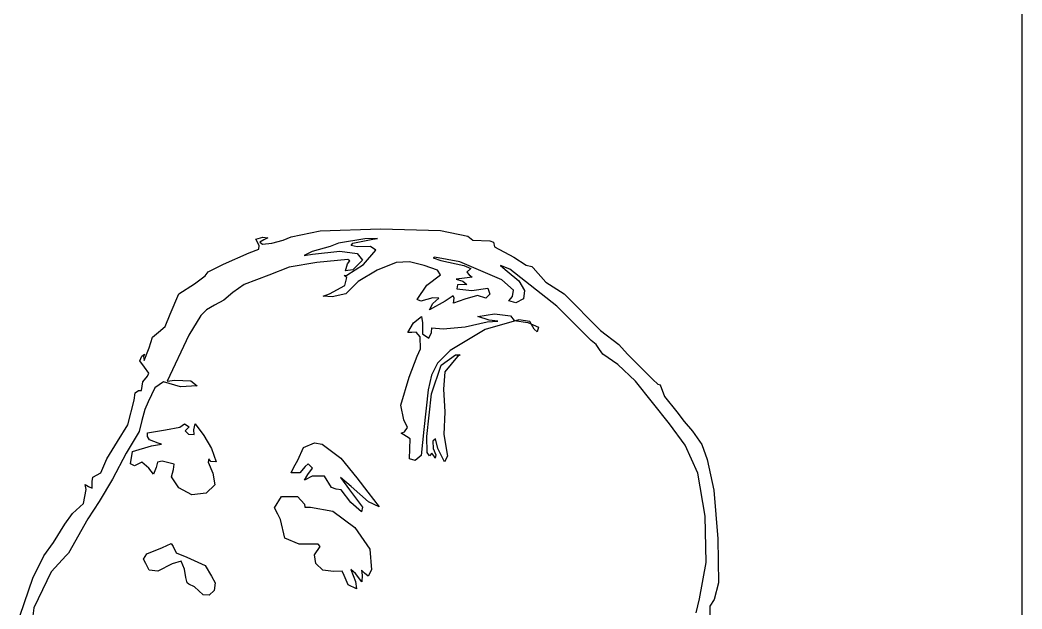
# Model space of a CAD drawing. Header units: centimetres. Extents: x 0 to 27.5, y -5.9 to 8.
# Drawn here: x 24.304 to 27.456, y 2.321 to 4.172 of the extents above; entities that cross this region are included whole.
import ezdxf

# ---------------------------------------------------------------- set-up
doc = ezdxf.new("R2010")
doc.units = ezdxf.units.CM
doc.header["$MEASUREMENT"] = 0
doc.layers.add('digi3 v3_Sketch1', color=7, linetype='Continuous')

msp = doc.modelspace()

# ---------------------------------------------------------------- linework, layer by layer
at = {"layer": 'digi3 v3_Sketch1'}
for p, q in [((27.4556, 7), (27.4556, -5.8698)), ((25.1563, 3.491), (25.2475, 3.509)), ((25.2475, 3.509), (25.438, 3.5155)), ((25.438, 3.5155), (25.6265, 3.5102)), ((25.6265, 3.5102), (25.7119, 3.4927)), ((25.0459, 3.4831), (25.0673, 3.4895)), ((25.0561, 3.4631), (25.0459, 3.4831)), ((25.0705, 3.4813), (25.0579, 3.4741)), ((25.0579, 3.4741), (25.0664, 3.468)), ((25.0664, 3.468), (25.0955, 3.4711)), ((25.0673, 3.4895), (25.0832, 3.4878)), ((25.0832, 3.4878), (25.0705, 3.4813)), ((25.0955, 3.4711), (25.1311, 3.4801)), ((25.1311, 3.4801), (25.1563, 3.491)), ((25.3056, 3.4711), (25.2791, 3.4604)), ((25.3886, 3.4847), (25.3056, 3.4711)), ((25.345, 3.4633), (25.3506, 3.4704)), ((25.3506, 3.4704), (25.4132, 3.4834)), ((25.4286, 3.4855), (25.3886, 3.4847)), ((25.4132, 3.4834), (25.4286, 3.4855)), ((25.7119, 3.4927), (25.7285, 3.4801)), ((25.7285, 3.4801), (25.7816, 3.4783)), ((25.7816, 3.4783), (25.7932, 3.4738)), ((25.7932, 3.4738), (25.7967, 3.4591)), ((24.9441, 3.4049), (25.0248, 3.4404)), ((25.0248, 3.4404), (25.0554, 3.4518)), ((25.0554, 3.4518), (25.0561, 3.4631)), ((25.2227, 3.445), (25.1977, 3.4324)), ((25.1977, 3.4324), (25.224, 3.4362)), ((25.2791, 3.4604), (25.2227, 3.445)), ((25.224, 3.4362), (25.3097, 3.4453)), ((25.3097, 3.4453), (25.3645, 3.4381)), ((25.3639, 3.4592), (25.345, 3.4633)), ((25.4057, 3.4599), (25.3639, 3.4592)), ((25.3645, 3.4381), (25.3808, 3.4177)), ((25.3842, 3.4038), (25.423, 3.4486)), ((25.423, 3.4486), (25.4057, 3.4599)), ((25.7967, 3.4591), (25.8576, 3.4271)), ((24.8957, 3.3807), (24.9441, 3.4049)), ((25.2371, 3.4099), (25.1501, 3.3952)), ((25.3353, 3.4194), (25.2371, 3.4099)), ((25.328, 3.3837), (25.3334, 3.4054)), ((25.3334, 3.4054), (25.3413, 3.4156)), ((25.3413, 3.4156), (25.3353, 3.4194)), ((25.3808, 3.4177), (25.3509, 3.3868)), ((25.4867, 3.4101), (25.4268, 3.3863)), ((25.5286, 3.412), (25.4867, 3.4101)), ((25.5755, 3.4003), (25.5286, 3.412)), ((25.6075, 3.4262), (25.6032, 3.4241)), ((25.6032, 3.4241), (25.6273, 3.4157)), ((25.687, 3.4121), (25.6075, 3.4262)), ((25.6273, 3.4157), (25.6995, 3.4008)), ((25.8189, 3.3554), (25.687, 3.4121)), ((25.8576, 3.4271), (25.8956, 3.4015)), ((24.8856, 3.3678), (24.8957, 3.3807)), ((25.1501, 3.3952), (25.0867, 3.37)), ((25.3509, 3.3868), (25.328, 3.3837)), ((25.3317, 3.3706), (25.3842, 3.4038)), ((25.4268, 3.3863), (25.3679, 3.3502)), ((25.6167, 3.3854), (25.5755, 3.4003)), ((25.6261, 3.3708), (25.6167, 3.3854)), ((25.6995, 3.4008), (25.7214, 3.3908)), ((25.7214, 3.3908), (25.7094, 3.38)), ((25.7094, 3.38), (25.7169, 3.3708)), ((25.8151, 3.4001), (25.8364, 3.3823)), ((25.8445, 3.3891), (25.8151, 3.4001)), ((25.8364, 3.3823), (25.8725, 3.3524)), ((25.9925, 3.2731), (25.8445, 3.3891)), ((25.8956, 3.4015), (25.9133, 3.397)), ((25.9133, 3.397), (25.9175, 3.3931)), ((25.9175, 3.3931), (25.9579, 3.3484)), ((24.8036, 3.3113), (24.8521, 3.3428)), ((24.8521, 3.3428), (24.8856, 3.3678)), ((25.0867, 3.37), (25.0084, 3.3409)), ((25.3238, 3.3689), (25.3317, 3.3706)), ((25.3313, 3.3624), (25.3238, 3.3689)), ((25.3256, 3.3375), (25.3313, 3.3624)), ((25.3679, 3.3502), (25.3287, 3.3113)), ((25.5834, 3.3384), (25.6261, 3.3708)), ((25.7019, 3.3603), (25.6752, 3.3577)), ((25.6752, 3.3577), (25.697, 3.3509)), ((25.7093, 3.3411), (25.6799, 3.3396)), ((25.697, 3.3509), (25.7093, 3.3411)), ((25.7265, 3.3635), (25.7019, 3.3603)), ((25.7169, 3.3708), (25.7265, 3.3635)), ((25.8565, 3.3232), (25.8189, 3.3554)), ((25.8725, 3.3524), (25.8903, 3.3215)), ((25.9579, 3.3484), (26.0159, 3.311)), ((24.776, 3.248), (24.8036, 3.3113)), ((24.9733, 3.316), (24.9449, 3.2911)), ((25.0084, 3.3409), (24.9733, 3.316)), ((25.2574, 3.3038), (25.2774, 3.3113)), ((25.2774, 3.3113), (25.3256, 3.3375)), ((25.3287, 3.3113), (25.2857, 3.3019)), ((25.5526, 3.2937), (25.5834, 3.3384)), ((25.6799, 3.3396), (25.6779, 3.3273)), ((25.6779, 3.3273), (25.7249, 3.322)), ((25.7249, 3.322), (25.7749, 3.329)), ((25.7816, 3.3104), (25.7691, 3.2978)), ((25.7749, 3.329), (25.7816, 3.3104)), ((25.8527, 3.3032), (25.8565, 3.3232)), ((25.8903, 3.3215), (25.888, 3.2962)), ((26.0159, 3.311), (26.1301, 3.1963)), ((24.9449, 3.2911), (24.9154, 3.2762)), ((25.2857, 3.3019), (25.2574, 3.3038)), ((25.565, 3.2881), (25.5526, 3.2937)), ((25.6024, 3.2988), (25.565, 3.2881)), ((25.6406, 3.288), (25.5915, 3.2615)), ((25.5915, 3.2615), (25.6024, 3.2809)), ((25.621, 3.2975), (25.6024, 3.2988)), ((25.6024, 3.2809), (25.621, 3.2975)), ((25.6661, 3.3047), (25.6406, 3.288)), ((25.6692, 3.298), (25.6661, 3.3047)), ((25.6675, 3.2824), (25.6692, 3.298)), ((25.7032, 3.2943), (25.6675, 3.2824)), ((25.7433, 3.3059), (25.7032, 3.2943)), ((25.7691, 3.2978), (25.7433, 3.3059)), ((25.8419, 3.2893), (25.8527, 3.3032)), ((25.8637, 3.283), (25.8419, 3.2893)), ((25.888, 3.2962), (25.8637, 3.283)), ((24.7607, 3.209), (24.776, 3.248)), ((24.8905, 3.2612), (24.872, 3.2438)), ((24.9154, 3.2762), (24.8905, 3.2612)), ((25.7436, 3.2398), (25.7968, 3.2482)), ((25.7968, 3.2482), (25.8466, 3.2418)), ((26.1002, 3.1645), (25.9925, 3.2731)), ((24.872, 3.2438), (24.8344, 3.1816)), ((25.5232, 3.1896), (25.5413, 3.2199)), ((25.5413, 3.2199), (25.5668, 3.2404)), ((25.5668, 3.2404), (25.5694, 3.2205)), ((25.5694, 3.2205), (25.5698, 3.1858)), ((25.7037, 3.2074), (25.7736, 3.2231)), ((25.7791, 3.2287), (25.7436, 3.2398)), ((25.8733, 3.23), (25.7669, 3.1992)), ((25.7736, 3.2231), (25.8064, 3.2251)), ((25.8064, 3.2251), (25.7791, 3.2287)), ((25.8466, 3.2418), (25.8579, 3.2276)), ((25.8579, 3.2276), (25.9008, 3.2214)), ((25.9079, 3.2244), (25.8733, 3.23)), ((25.9008, 3.2214), (25.9345, 3.2065)), ((25.921, 3.2006), (25.9079, 3.2244)), ((24.7204, 3.1752), (24.7398, 3.191)), ((24.7398, 3.191), (24.7607, 3.209)), ((25.5361, 3.1903), (25.5232, 3.1896)), ((25.55, 3.1906), (25.5361, 3.1903)), ((25.5624, 3.1759), (25.55, 3.1906)), ((25.5698, 3.1858), (25.5892, 3.1716)), ((25.5892, 3.1716), (25.5978, 3.1903)), ((25.5978, 3.1903), (25.5996, 3.2047)), ((25.5996, 3.2047), (25.6343, 3.2011)), ((25.6343, 3.2011), (25.7037, 3.2074)), ((25.7669, 3.1992), (25.6568, 3.1328)), ((25.9306, 3.1916), (25.921, 3.2006)), ((25.9345, 3.2065), (25.9306, 3.1916)), ((26.1301, 3.1963), (26.1871, 3.1521)), ((24.7102, 3.1421), (24.7204, 3.1752)), ((24.8344, 3.1816), (24.7661, 3.0372)), ((25.563, 3.1383), (25.5624, 3.1759)), ((26.1162, 3.1517), (26.1002, 3.1645)), ((26.1871, 3.1521), (26.2146, 3.122)), ((24.6867, 3.1152), (24.6952, 3.1217)), ((24.6952, 3.1217), (24.6923, 3.1144)), ((24.6945, 3.102), (24.7102, 3.1421)), ((25.5526, 3.1152), (25.563, 3.1383)), ((25.6568, 3.1328), (25.6175, 3.094)), ((26.1265, 3.1368), (26.1162, 3.1517)), ((26.1371, 3.1219), (26.1265, 3.1368)), ((26.1841, 3.0892), (26.1371, 3.1219)), ((26.2146, 3.122), (26.259, 3.0773)), ((24.681, 3.1013), (24.6867, 3.1152)), ((24.6956, 3.0806), (24.681, 3.1013)), ((24.6923, 3.1144), (24.6945, 3.102)), ((25.5281, 3.049), (25.5526, 3.1152)), ((25.6175, 3.094), (25.5979, 3.0555)), ((25.6287, 3.0868), (25.6731, 3.1192)), ((25.6796, 3.1141), (25.6397, 3.0665)), ((25.6731, 3.1192), (25.6883, 3.1195)), ((25.6883, 3.1195), (25.6796, 3.1141)), ((26.2396, 3.0366), (26.1841, 3.0892)), ((24.7092, 3.0617), (24.6956, 3.0806)), ((24.7042, 3.0524), (24.7092, 3.0617)), ((25.5976, 2.9974), (25.6287, 3.0868)), ((25.6397, 3.0665), (25.6355, 3.0118)), ((26.259, 3.0773), (26.2944, 3.0422)), ((24.6861, 3.008), (24.6904, 3.0347)), ((24.6904, 3.0347), (24.7042, 3.0524)), ((24.755, 3.0346), (24.7276, 3.0164)), ((24.8084, 3.0192), (24.755, 3.0346)), ((24.7661, 3.0372), (24.7908, 3.0397)), ((24.7908, 3.0397), (24.8405, 3.0379)), ((24.8405, 3.0379), (24.8606, 3.0223)), ((25.502, 2.9619), (25.5281, 3.049)), ((25.5979, 3.0555), (25.5872, 3.0096)), ((26.3467, 2.9028), (26.2396, 3.0366)), ((26.2944, 3.0422), (26.3103, 3.0279)), ((26.3103, 3.0279), (26.3174, 3.0255)), ((24.6624, 2.9775), (24.6654, 3.0005)), ((24.6654, 3.0005), (24.6765, 3.0074)), ((24.6765, 3.0074), (24.6861, 3.008)), ((24.7276, 3.0164), (24.7063, 2.9718)), ((24.8606, 3.0223), (24.8084, 3.0192)), ((25.5872, 3.0096), (25.5739, 2.8851)), ((25.5831, 2.8627), (25.5976, 2.9974)), ((25.6355, 3.0118), (25.6405, 2.9401)), ((26.3174, 3.0255), (26.3309, 2.9891)), ((24.6423, 2.9001), (24.6624, 2.9775)), ((24.7063, 2.9718), (24.6964, 2.9476)), ((26.3309, 2.9891), (26.3696, 2.9409)), ((24.6964, 2.9476), (24.6864, 2.9128)), ((25.5106, 2.9152), (25.502, 2.9619)), ((25.6405, 2.9401), (25.6365, 2.8694)), ((26.3696, 2.9409), (26.393, 2.9102)), ((24.6103, 2.847), (24.6423, 2.9001)), ((24.6864, 2.9128), (24.678, 2.8789)), ((24.8059, 2.8924), (24.8208, 2.9028)), ((24.8208, 2.9028), (24.8354, 2.8938)), ((24.8504, 2.8837), (24.8544, 2.9028)), ((24.8544, 2.9028), (24.8818, 2.8665)), ((25.5227, 2.8915), (25.5106, 2.9152)), ((26.3957, 2.8356), (26.3467, 2.9028)), ((26.393, 2.9102), (26.4188, 2.8795)), ((24.678, 2.8789), (24.6378, 2.8111)), ((24.7042, 2.8748), (24.761, 2.8843)), ((24.7049, 2.863), (24.7042, 2.8748)), ((24.761, 2.8843), (24.8059, 2.8924)), ((24.8354, 2.8938), (24.8236, 2.8805)), ((24.8236, 2.8805), (24.8339, 2.8706)), ((24.8339, 2.8706), (24.8511, 2.8693)), ((24.8511, 2.8693), (24.8504, 2.8837)), ((25.5028, 2.8735), (25.5128, 2.8779)), ((25.5191, 2.863), (25.5028, 2.8735)), ((25.5128, 2.8779), (25.5227, 2.8915)), ((25.5739, 2.8851), (25.5653, 2.8029)), ((25.6365, 2.8694), (25.6484, 2.8008)), ((26.4188, 2.8795), (26.4487, 2.8375)), ((24.5768, 2.7923), (24.6103, 2.847)), ((24.7113, 2.853), (24.7049, 2.863)), ((24.7381, 2.8415), (24.7113, 2.853)), ((24.7173, 2.834), (24.7492, 2.8388)), ((24.7492, 2.8388), (24.7381, 2.8415)), ((24.8818, 2.8665), (24.9056, 2.8251)), ((25.1953, 2.8282), (25.2296, 2.8426)), ((25.2296, 2.8426), (25.2544, 2.8384)), ((25.2544, 2.8384), (25.313, 2.7948)), ((25.5311, 2.8554), (25.5191, 2.863)), ((25.5302, 2.8246), (25.5311, 2.8554)), ((25.584, 2.8122), (25.5831, 2.8627)), ((25.6103, 2.8556), (25.6027, 2.8481)), ((25.6027, 2.8481), (25.6037, 2.8248)), ((25.6176, 2.8257), (25.6103, 2.8556)), ((26.4487, 2.8375), (26.4654, 2.7903)), ((24.6378, 2.8111), (24.5942, 2.7286)), ((24.6512, 2.7772), (24.6576, 2.8153)), ((24.6576, 2.8153), (24.7173, 2.834)), ((24.9056, 2.8251), (24.9203, 2.7832)), ((25.1774, 2.7891), (25.1953, 2.8282)), ((25.5293, 2.7927), (25.5302, 2.8246)), ((25.5302, 2.8246), (25.5302, 2.8246)), ((25.5914, 2.8019), (25.584, 2.8122)), ((25.5994, 2.8105), (25.5914, 2.8019)), ((25.6054, 2.8019), (25.5994, 2.8105)), ((25.6037, 2.8248), (25.6116, 2.8049)), ((25.6176, 2.8257), (25.6176, 2.8257)), ((25.6392, 2.7834), (25.6176, 2.8257)), ((26.4358, 2.7481), (26.3957, 2.8356)), ((24.5576, 2.7489), (24.5768, 2.7923)), ((24.6635, 2.7709), (24.6512, 2.7772)), ((24.687, 2.7828), (24.6635, 2.7709)), ((24.7092, 2.7634), (24.687, 2.7828)), ((24.7357, 2.7828), (24.732, 2.7659)), ((24.7511, 2.7854), (24.7357, 2.7828)), ((24.789, 2.7756), (24.7511, 2.7854)), ((24.7863, 2.7588), (24.789, 2.7756)), ((24.8975, 2.7925), (24.8957, 2.7828)), ((24.8957, 2.7828), (24.9101, 2.7479)), ((24.9044, 2.7848), (24.8975, 2.7925)), ((24.9203, 2.7832), (24.9044, 2.7848)), ((25.1652, 2.7667), (25.1774, 2.7891)), ((25.2096, 2.7768), (25.2004, 2.7688)), ((25.2233, 2.7633), (25.2096, 2.7768)), ((25.313, 2.7948), (25.3635, 2.7331)), ((25.5463, 2.7873), (25.5293, 2.7927)), ((25.5653, 2.8029), (25.5463, 2.7873)), ((25.6097, 2.7952), (25.6054, 2.8019)), ((25.6116, 2.8049), (25.6097, 2.7952)), ((25.6484, 2.8008), (25.6392, 2.7834)), ((26.4654, 2.7903), (26.4861, 2.6939)), ((24.5332, 2.7351), (24.5576, 2.7489)), ((24.7236, 2.7441), (24.7092, 2.7634)), ((24.732, 2.7659), (24.7236, 2.7441)), ((24.7807, 2.736), (24.7863, 2.7588)), ((24.9101, 2.7479), (24.917, 2.7106)), ((25.1567, 2.7487), (25.1652, 2.7667)), ((25.1842, 2.7485), (25.1567, 2.7487)), ((25.2004, 2.7688), (25.1842, 2.7485)), ((25.1989, 2.7256), (25.2089, 2.7433)), ((25.2089, 2.7433), (25.2233, 2.7633)), ((26.4593, 2.6121), (26.4358, 2.7481)), ((24.5113, 2.6966), (24.5083, 2.7123)), ((24.5083, 2.7123), (24.5194, 2.706)), ((24.5307, 2.721), (24.5332, 2.7351)), ((24.531, 2.7007), (24.5307, 2.721)), ((24.5942, 2.7286), (24.5525, 2.6589)), ((24.8032, 2.702), (24.7807, 2.736)), ((25.2232, 2.7378), (25.1989, 2.7256)), ((25.261, 2.7382), (25.2232, 2.7378)), ((25.2838, 2.7026), (25.261, 2.7382)), ((25.3456, 2.7062), (25.3116, 2.7336)), ((25.3116, 2.7336), (25.3399, 2.6958)), ((25.3635, 2.7331), (25.3983, 2.6881)), ((24.503, 2.652), (24.5113, 2.6966)), ((24.5194, 2.706), (24.531, 2.7007)), ((24.8032, 2.702), (24.8032, 2.702)), ((24.8446, 2.6795), (24.8032, 2.702)), ((24.8888, 2.6851), (24.8446, 2.6795)), ((24.917, 2.7106), (24.8888, 2.6851)), ((25.2987, 2.6973), (25.2838, 2.7026)), ((25.3137, 2.6953), (25.2987, 2.6973)), ((25.3447, 2.6558), (25.3137, 2.6953)), ((25.3399, 2.6958), (25.3813, 2.641)), ((25.4002, 2.6571), (25.3456, 2.7062)), ((25.3983, 2.6881), (25.4332, 2.6423)), ((26.4861, 2.6939), (26.4991, 2.5414)), ((24.4684, 2.6214), (24.503, 2.652)), ((24.5525, 2.6589), (24.5174, 2.6041)), ((25.1046, 2.6386), (25.1265, 2.6746)), ((25.1265, 2.6746), (25.1769, 2.6747)), ((25.1769, 2.6747), (25.1984, 2.6505)), ((25.1984, 2.6505), (25.1997, 2.6407)), ((25.3779, 2.6259), (25.3447, 2.6558)), ((25.3447, 2.6558), (25.3447, 2.6558)), ((25.4332, 2.6423), (25.4002, 2.6571)), ((24.4447, 2.5879), (24.4684, 2.6214)), ((25.1145, 2.619), (25.1046, 2.6386)), ((25.1231, 2.6022), (25.1145, 2.619)), ((25.1997, 2.6407), (25.2178, 2.6413)), ((25.2178, 2.6413), (25.2879, 2.6279)), ((25.2879, 2.6279), (25.3566, 2.5769)), ((25.3813, 2.641), (25.3779, 2.6259)), ((24.4087, 2.5294), (24.4447, 2.5879)), ((24.5174, 2.6041), (24.4559, 2.4961)), ((25.1362, 2.5436), (25.1231, 2.6022)), ((26.4625, 2.4671), (26.4593, 2.6121)), ((25.3566, 2.5769), (25.4038, 2.5087)), ((24.3781, 2.4881), (24.4087, 2.5294)), ((24.7514, 2.5145), (24.7794, 2.527)), ((24.7794, 2.527), (24.7852, 2.5174)), ((25.1818, 2.5247), (25.1362, 2.5436)), ((25.2412, 2.5248), (25.1818, 2.5247)), ((25.2482, 2.5169), (25.2412, 2.5248)), ((26.4991, 2.5414), (26.5007, 2.4035)), ((24.4559, 2.4961), (24.4491, 2.4886)), ((24.6925, 2.4777), (24.703, 2.4944)), ((24.703, 2.4944), (24.7514, 2.5145)), ((24.7852, 2.5174), (24.7946, 2.4975)), ((24.7946, 2.4975), (24.8283, 2.4834)), ((25.2302, 2.4915), (25.2482, 2.5169)), ((25.2344, 2.4638), (25.2302, 2.4915)), ((25.4038, 2.5087), (25.4098, 2.4439)), ((24.3443, 2.4173), (24.3781, 2.4881)), ((24.4491, 2.4886), (24.402, 2.4373)), ((24.6991, 2.4641), (24.6925, 2.4777)), ((24.7103, 2.4432), (24.6991, 2.4641)), ((24.7819, 2.4627), (24.7374, 2.4401)), ((24.8104, 2.4716), (24.7819, 2.4627)), ((24.8211, 2.4457), (24.8104, 2.4716)), ((24.8283, 2.4834), (24.8857, 2.4575)), ((25.256, 2.443), (25.2344, 2.4638)), ((26.4416, 2.3529), (26.4625, 2.4671)), ((24.402, 2.4373), (24.3476, 2.3248)), ((24.7374, 2.4401), (24.7103, 2.4432)), ((24.8256, 2.4201), (24.8211, 2.4457)), ((24.8857, 2.4575), (24.9055, 2.4242)), ((25.2901, 2.4382), (25.256, 2.443)), ((25.3171, 2.4392), (25.2901, 2.4382)), ((25.3236, 2.4263), (25.3171, 2.4392)), ((25.3592, 2.4324), (25.3439, 2.4446)), ((25.3439, 2.4446), (25.359, 2.4072)), ((25.3792, 2.406), (25.3592, 2.4324)), ((25.3869, 2.4331), (25.3774, 2.4433)), ((25.3774, 2.4433), (25.38, 2.4274)), ((25.38, 2.4274), (25.3792, 2.406)), ((25.3991, 2.4236), (25.3869, 2.4331)), ((25.4098, 2.4439), (25.3991, 2.4236)), ((24.3037, 2.3017), (24.3443, 2.4173)), ((24.8294, 2.4028), (24.8256, 2.4201)), ((24.8343, 2.3991), (24.8294, 2.4028)), ((24.8522, 2.3899), (24.8343, 2.3991)), ((24.9055, 2.4242), (24.9173, 2.4027)), ((24.9173, 2.4027), (24.9148, 2.3784)), ((25.3356, 2.3971), (25.3236, 2.4263)), ((25.3623, 2.3844), (25.3356, 2.3971)), ((25.3356, 2.3971), (25.3356, 2.3971)), ((25.359, 2.4072), (25.3623, 2.3844)), ((26.5007, 2.4035), (26.4875, 2.3509)), ((24.8795, 2.3657), (24.8522, 2.3899)), ((24.8795, 2.3657), (24.8795, 2.3657)), ((24.899, 2.3642), (24.8795, 2.3657)), ((24.9148, 2.3784), (24.899, 2.3642)), ((26.4309, 2.3088), (26.4416, 2.3529)), ((26.4875, 2.3509), (26.4735, 2.3295)), ((24.3476, 2.3248), (24.3298, 2.1942)), ((26.4735, 2.3295), (26.4741, 2.2424))]:
    msp.add_line(p, q, dxfattribs=at)

doc.saveas('drawing.dxf')
